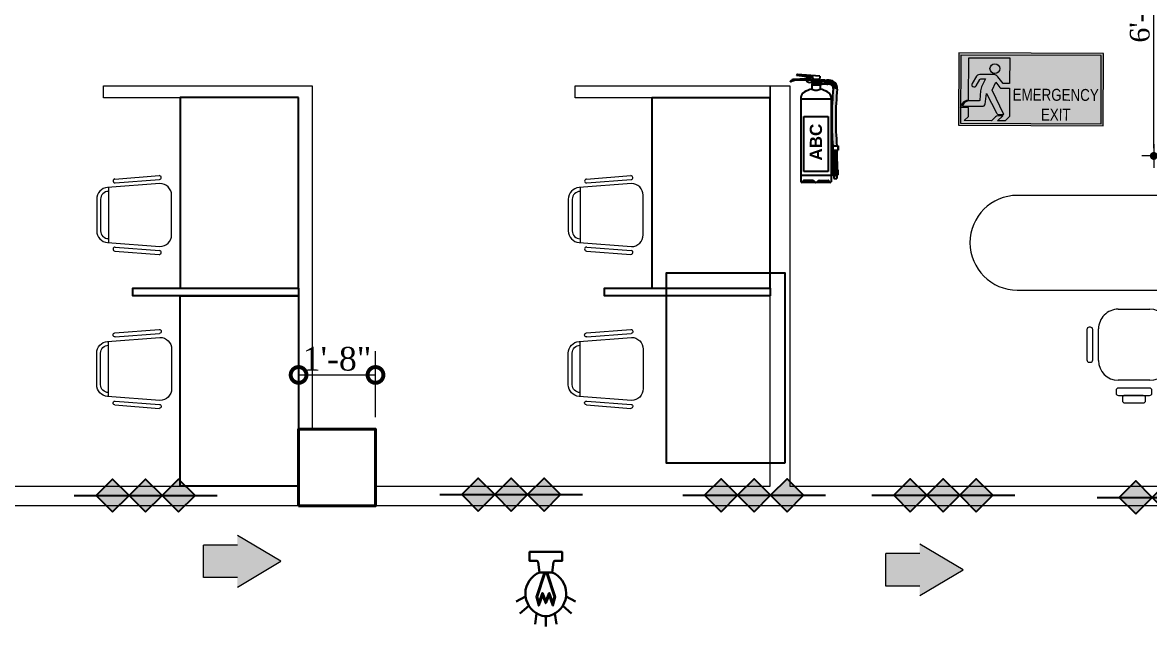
# Model space of a CAD drawing. Header units: inches. Extents: x -250485 to 735580, y -140410 to 288049.
# Drawn here: x 32239.7 to 32525.4, y 21556.9 to 21710 of the extents above; entities that cross this region are included whole.
import ezdxf

# ---------------------------------------------------------------- set-up
doc = ezdxf.new("R2010")
doc.units = ezdxf.units.IN
doc.header["$MEASUREMENT"] = 0
doc.header["$PDMODE"] = 35
doc.layers.get('0').update_dxf_attribs({"lineweight": 0})
doc.layers.get('Defpoints').update_dxf_attribs({"lineweight": 0})
for name, color, linetype, lineweight in [('A column', 106, 'Continuous', 40), ('coloum', 220, 'Continuous', 0), ('DIM 01', 250, 'Continuous', 9), ('Emergency Light', 251, 'Continuous', 15), ('evacuation plan', 162, 'Continuous', 13), ('FURNITURE', 144, 'Continuous', 0), ('Layer1', 134, 'Continuous', 0), ('sheet', 7, 'Continuous', 15), ('wall', 7, 'Continuous', 0), ('wall-line', 7, 'Continuous', 0)]:
    doc.layers.add(name, color=color, linetype=linetype, lineweight=lineweight)
for name, color, linetype in [('A Furniture', 7, 'Continuous'), ('fire rated wall', 7, 'Continuous'), ('FIREACC', 30, 'Continuous'), ('OUTSIDE', 253, 'Continuous')]:
    doc.layers.add(name, color=color, linetype=linetype)
doc.styles.add('ARCH', font='times.ttf')
doc.styles.add('DIM-3', font='arial.ttf', dxfattribs={"width": 0.8, "height": 6})
doc.styles.add('REG', font='times.ttf')
doc.styles.get("Standard").update_dxf_attribs({"font": 'arialbd.ttf', "height": 24})
doc.dimstyles.new('Dim-Pres', dxfattribs={"dimtxt": 5.5, "dimasz": 2, "dimexe": 1.5, "dimexo": 1.5, "dimgap": 1, "dimtad": 3, "dimdec": 0, "dimzin": 3, "dimdsep": 46, "dimlunit": 4, "dimtxsty": 'REG', "dimblk": 'point', "dimcen": 2, "dimclrd": 256, "dimclre": 256, "dimclrt": 7, "dimadec": 0, "dimazin": 0, "dimtfac": 0.75, "dimtdec": 0, "dimtmove": 1, "dimatfit": 3, "dimldrblk": 'point', "dimfxl": 0, "dimtolj": 1, "dimtzin": 0, "dimlwd": -1, "dimlwe": -1, "dimarcsym": 1})
doc.dimstyles.new('Sunnya', dxfattribs={"dimtxt": 6, "dimasz": 8, "dimexe": 6, "dimexo": 3, "dimgap": 1, "dimtad": 3, "dimdec": 0, "dimzin": 3, "dimdsep": 46, "dimlunit": 4, "dimtxsty": 'ARCH', "dimblk": 'DOTSMALL', "dimcen": -2, "dimclrd": 256, "dimclre": 256, "dimclrt": 7, "dimadec": 0, "dimazin": 0, "dimtfac": 0.75, "dimtdec": 0, "dimtmove": 1, "dimatfit": 3, "dimfxl": 0, "dimtolj": 1, "dimtzin": 0, "dimlwd": -1, "dimlwe": -1, "dimarcsym": 0})

# ---------------------------------------------------------------- blocks, each defined once
blk = doc.blocks.new('A$C03734933')
at = {"layer": 'FURNITURE', "color": 0, "lineweight": 13}
for p, q in [((-17.03, -0.59), (-8.24, 6.47)), ((-6.99, 4.91), (-17.34, -3.4)), ((-16.41, -1.37), (-7.62, 5.69)), ((2.82, -4.13), (-2.82, 4.13)), ((-17.16, -3.25), (-9.25, -14.81)), ((-17.94, -7.43), (-13.43, -14.02)), ((-17.11, -6.87), (-12.6, -13.46)), ((-9.45, -14.93), (2.04, -8.3)), ((-7.22, -14.79), (2.54, -9.16)), ((-6.72, -15.66), (3.04, -10.03))]:
    blk.add_line(p, q, dxfattribs=at)
for centre, radius, start, end in [((-7.93, 6.08), 0.5, 308.7694, 128.7694), ((-5.3, 2.43), 3, 34.3706, 124.3706), ((-16.72, -0.98), 0.5, 128.7694, 308.7694), ((-15.46, -5.74), 3, 128.7694, 214.3706), ((-15.46, -5.74), 2, 124.3706, 214.3706), ((0.35, -5.82), 3, 304.3706, 34.3706), ((2.79, -9.6), 0.5, 299.9719, 119.9719), ((-10.95, -12.33), 3, 214.3706, 299.9719), ((-10.95, -12.33), 2, 214.3706, 304.3706), ((-6.97, -15.23), 0.5, 119.9719, 299.9719)]:
    blk.add_arc(centre, radius, start, end, dxfattribs=at)
blk = doc.blocks.new('A$C2EF268AB')
at = {"layer": 'FURNITURE', "color": 0, "lineweight": 13}
blk.add_blockref('A$C03734933', (15.46, 5.74), dxfattribs=at)
blk = doc.blocks.new('A$C64D156CA')
at = {"layer": 'A Furniture', "ltscale": 30, "elevation": 0.3}
for points in [[(-64.86, 96.59), (-34.86, 96.59), (-34.86, 48.32), (-64.86, 48.32)], [(-64.86, 46.32), (-22.86, 46.32), (-22.86, 48.32), (-64.86, 48.32)], [(-64.86, -1.94), (-34.86, -1.94), (-34.86, 46.32), (-64.86, 46.32)]]:
    blk.add_lwpolyline(points, close=True, dxfattribs=at)
at = {"layer": 'FURNITURE', "lineweight": 13, "xscale": -1, "rotation": 34.37064687524951}
blk.add_blockref('A$C2EF268AB', (-16.67, 70.83, 0.3), dxfattribs=at)
at = {"layer": 'FURNITURE', "lineweight": 13, "rotation": 145.6293531247505}
blk.add_blockref('A$C2EF268AB', (-16.67, 23.82, 0.3), dxfattribs=at)
blk = doc.blocks.new('A$C28A26137')
at = {"layer": 'FURNITURE'}
for p, q in [((2.33, 0), (-2.33, 0)), ((-4.54, -2.47), (-4.54, -3.14)), ((3.94, -1.87), (-3.94, -1.87)), ((-2.93, -0.6), (-2.93, -1.27)), ((-2.33, -1.87), (2.33, -1.87)), ((2.93, -1.27), (2.93, -0.6)), ((4.54, -3.14), (4.54, -2.47)), ((-3.94, -3.74), (3.94, -3.74)), ((-4, -5.74), (4, -5.74)), ((-11.95, -18.57), (-11.95, -10.91)), ((-11.35, -10.31), (-11.07, -10.31)), ((-10.47, -10.91), (-10.47, -18.57)), ((-9, -18.74), (-9, -10.74)), ((9, -10.74), (9, -18.74)), ((10.47, -10.91), (10.47, -18.57)), ((11.35, -10.31), (11.07, -10.31)), ((11.95, -18.57), (11.95, -10.91)), ((-11.07, -19.17), (-11.35, -19.17)), ((11.07, -19.17), (11.35, -19.17)), ((4, -23.74), (-4, -23.74))]:
    blk.add_line(p, q, dxfattribs=at)
for centre, radius, start, end in [((-3.94, -2.47), 0.6, 90, 180), ((-2.33, -0.6), 0.6, 90, 180), ((-2.33, -1.27), 0.6, 180, 270), ((2.33, -0.6), 0.6, 0, 90), ((2.33, -1.27), 0.6, 270, 0), ((3.94, -2.47), 0.6, 0, 90), ((-3.94, -3.14), 0.6, 180, 270), ((3.94, -3.14), 0.6, 270, 0), ((-4, -10.74), 5, 90, 180), ((4, -10.74), 5, 0, 90), ((-11.35, -10.91), 0.6, 90, 180), ((-11.07, -10.91), 0.6, 0, 90), ((11.07, -10.91), 0.6, 90, 180), ((11.35, -10.91), 0.6, 0, 90), ((-11.35, -18.57), 0.6, 180, 270), ((-11.07, -18.57), 0.6, 270, 0), ((-4, -18.74), 5, 180, 270), ((4, -18.74), 5, 270, 0), ((11.07, -18.57), 0.6, 180, 270), ((11.35, -18.57), 0.6, 270, 0)]:
    blk.add_arc(centre, radius, start, end, dxfattribs=at)
blk = doc.blocks.new('_DotSmall')
at = {"layer": 'wall-line', "color": 0, "const_width": 0.5}
blk.add_lwpolyline([(-0.0625, 0, 1), (0.0625, 0, 1)], format="xyb", close=True, dxfattribs=at)
blk = doc.blocks.new('*D86')
at = {"layer": 'coloum', "ltscale": 30, "transparency": 16777216}
for p, q in [((32309.66, 21609.93), (32309.66, 21626.66)), ((32329.16, 21609.93), (32329.16, 21626.66)), ((32309.66, 21620.66), (32329.16, 21620.66))]:
    blk.add_line(p, q, dxfattribs=at)
at = {"layer": 'Defpoints', "color": 0, "ltscale": 30, "transparency": 16777216}
for p in [(32329.16, 21620.66), (32309.66, 21606.93, 0.3), (32329.16, 21606.93, 0.3)]:
    blk.add_point(p, dxfattribs=at)
at = {"layer": 'coloum', "ltscale": 30, "transparency": 16777216, "xscale": 8, "yscale": 8, "zscale": 8, "rotation": 180}
blk.add_blockref('_DotSmall', (32309.66, 21620.66), dxfattribs=at)
at = {"layer": 'coloum', "ltscale": 30, "transparency": 16777216, "xscale": 8, "yscale": 8, "zscale": 8}
blk.add_blockref('_DotSmall', (32329.16, 21620.66), dxfattribs=at)
at = {"layer": 'coloum', "color": 7, "ltscale": 30, "transparency": 16777216, "insert": (32319.41, 21624.71), "char_height": 6, "attachment_point": 5, "style": 'ARCH'}
blk.add_mtext('\\A1;1\'-8"', dxfattribs=at)
blk = doc.blocks.new('dot')
at = {"color": 4}
for p, q in [((0, 1.5), (0, -1.5)), ((-1.5, 0), (1.5, 0))]:
    blk.add_line(p, q, dxfattribs=at)
at = {"color": 6, "const_width": 0.5}
blk.add_lwpolyline([(-0.25, 0, 1), (0.25, 0, 1)], format="xyb", close=True, dxfattribs=at)
blk = doc.blocks.new('point')
blk.add_blockref('dot', (0, 0))
blk = doc.blocks.new('*D546')
at = {"layer": 'Defpoints', "color": 0, "ltscale": 30, "transparency": 16777216}
for p in [(32526.52, 21748.18), (32538.89, 21748.18), (32538.89, 21676.18)]:
    blk.add_point(p, dxfattribs=at)
at = {"layer": 'Layer1', "ltscale": 30, "transparency": 16777216}
for p, q in [((32530.52, 21748.18), (32525.02, 21748.18)), ((32526.52, 21678.18), (32526.52, 21746.18)), ((32530.52, 21676.18), (32525.02, 21676.18))]:
    blk.add_line(p, q, dxfattribs=at)
at = {"layer": 'Layer1', "ltscale": 30, "transparency": 16777216, "xscale": 2, "yscale": 2, "zscale": 2}
for p, rotation in [((32526.52, 21748.18), 90), ((32526.52, 21676.18), 270)]:
    blk.add_blockref('point', p, dxfattribs=dict(at, rotation=rotation))
at = {"layer": 'Layer1', "color": 7, "ltscale": 30, "transparency": 16777216, "insert": (32522.98, 21712.18), "char_height": 5, "attachment_point": 5, "rotation": 90, "style": 'REG'}
blk.add_mtext('\\A1;6\'-0"', dxfattribs=at)
blk = doc.blocks.new('WFE')
h = blk.add_hatch(color=255)
h.dxf.hatch_style = 1
h.paths.add_polyline_path([(-267898.14, 138466.65), (-267925.22, 138466.65), (-267925.22, 138453.12), (-267898.14, 138453.12)])
at = {"true_color": 0x00823c}
h = blk.add_hatch(color=116, dxfattribs=at)
h.dxf.hatch_style = 1
h.paths.add_polyline_path([(-267898.53, 138466.27), (-267924.83, 138466.27), (-267924.83, 138453.5), (-267898.53, 138453.5)])
h = blk.add_hatch(color=7)
h.dxf.hatch_style = 1
edge = h.paths.add_edge_path()
edge.add_line((-267915.67, 138465.76), (-267915.67, 138460.96))
edge.add_line((-267915.67, 138460.96), (-267916.89, 138460.95))
edge.add_line((-267916.89, 138460.95), (-267917.87, 138462.22))
edge.add_arc((-267918.79, 138461.48), 1.18, 38.6997, 89.1552)
edge.add_line((-267918.77, 138462.66), (-267920.97, 138462.66))
edge.add_arc((-267920.89, 138460.14), 2.52, 91.7797, 103.5408)
edge.add_arc((-267921.27, 138461.83), 0.786, 105.7358, 142.6328)
edge.add_line((-267921.89, 138462.31), (-267922.7, 138460.97))
edge.add_arc((-267922.33, 138460.73), 0.434, 146.6305, 329.27)
edge.add_line((-267921.96, 138460.51), (-267921.24, 138461.73))
edge.add_arc((-267921.09, 138461.64), 0.176, 91.289, 148.2105, ccw=False)
edge.add_line((-267921.09, 138461.82), (-267920.17, 138461.82))
edge.add_line((-267920.17, 138461.82), (-267920.91, 138460.36))
edge.add_line((-267920.91, 138460.36), (-267921.1, 138459.57))
edge.add_line((-267921.1, 138459.57), (-267921.25, 138457.85))
edge.add_arc((-267921.37, 138457.83), 0.125, -85.898, 7.6051, ccw=False)
edge.add_line((-267921.36, 138457.71), (-267922.79, 138457.71))
edge.add_arc((-267922.82, 138454.18), 3.53, 89.4971, 101.3594)
edge.add_arc((-267923.32, 138456.51), 1.15, 100.0089, 171.4142)
edge.add_line((-267924.45, 138456.68), (-267920.81, 138456.69))
edge.add_arc((-267920.77, 138457.28), 0.589, 266.7226, 344.0757)
edge.add_line((-267920.21, 138457.12), (-267920.01, 138459.09))
edge.add_line((-267920.01, 138459.09), (-267918.13, 138455.48))
edge.add_arc((-267917.62, 138455.74), 0.573, 207.3378, 270.1311)
edge.add_line((-267917.62, 138455.17), (-267916.72, 138455.17))
edge.add_line((-267916.72, 138455.17), (-267918.94, 138459.69))
edge.add_line((-267918.94, 138459.69), (-267918.25, 138461.19))
edge.add_line((-267918.25, 138461.19), (-267917.51, 138460.24))
edge.add_arc((-267917.16, 138460.56), 0.468, 222.2016, 269.5545)
edge.add_line((-267917.16, 138460.09), (-267915.67, 138460.09))
edge.add_line((-267915.67, 138460.09), (-267915.67, 138454.79))
edge.add_line((-267915.67, 138454.79), (-267916.48, 138453.99))
edge.add_line((-267916.48, 138453.99), (-267917.89, 138453.99))
edge.add_line((-267917.89, 138453.99), (-267916.91, 138454.91))
edge.add_line((-267916.91, 138454.91), (-267917.87, 138454.91))
edge.add_arc((-267917.29, 138453.25), 1.76, 109.0672, 137.8746)
edge.add_line((-267918.6, 138454.43), (-267919.06, 138453.99))
edge.add_line((-267919.06, 138453.99), (-267924.15, 138453.99))
edge.add_line((-267924.15, 138453.99), (-267923.36, 138454.78))
edge.add_line((-267923.36, 138454.78), (-267923.36, 138456.44))
edge.add_line((-267923.36, 138456.44), (-267924.83, 138456.43))
edge.add_arc((-267918.88, 138454.19), 6.36, 150.9073, 159.3468, ccw=False)
edge.add_arc((-267923.35, 138456.57), 1.3, 89.7522, 146.6944, ccw=False)
edge.add_line((-267923.34, 138457.87), (-267923.34, 138465.76))
edge.add_line((-267923.34, 138465.76), (-267915.67, 138465.76))
edge = h.paths.add_edge_path(flags=16)
edge.add_arc((-267918.45, 138463.76), 0.912, 0, 360)
h = blk.add_hatch(color=7)
h.dxf.hatch_style = 1
h.paths.add_polyline_path([(-267910.19, 138462.55), (-267910.19, 138463.83), (-267907.55, 138463.83), (-267909.18, 138465.36), (-267907.54, 138465.36), (-267905.16, 138463.19), (-267907.53, 138461.02), (-267909.19, 138461.02), (-267907.55, 138462.55)])
at = {"color": 255}
blk.add_lwpolyline([(-267898.14, 138466.65), (-267925.22, 138466.65), (-267925.22, 138453.12), (-267898.14, 138453.12)], close=True, dxfattribs=at)
at = {"color": 116, "true_color": 0x00823c}
blk.add_lwpolyline([(-267898.53, 138466.27), (-267924.83, 138466.27), (-267924.83, 138453.5), (-267898.53, 138453.5)], close=True, dxfattribs=at)
at = {"color": 255}
blk.add_lwpolyline([(-267915.67, 138465.76), (-267915.67, 138460.96), (-267916.89, 138460.95), (-267917.87, 138462.22, 0.223781), (-267918.77, 138462.66), (-267920.97, 138462.66, 0.051363), (-267921.48, 138462.59, 0.162399), (-267921.89, 138462.31), (-267922.7, 138460.97, 1.023303), (-267921.96, 138460.51), (-267921.24, 138461.73, -0.253603), (-267921.09, 138461.82), (-267920.17, 138461.82), (-267920.91, 138460.36), (-267921.1, 138459.57), (-267921.25, 138457.85, -0.432237), (-267921.36, 138457.71), (-267922.79, 138457.71, 0.051805), (-267923.52, 138457.64, 0.322053), (-267924.45, 138456.68), (-267920.81, 138456.69, 0.350945), (-267920.21, 138457.12), (-267920.01, 138459.09), (-267918.13, 138455.48, 0.281056), (-267917.62, 138455.17), (-267916.72, 138455.17), (-267918.94, 138459.69), (-267918.25, 138461.19), (-267917.51, 138460.24, 0.209607), (-267917.16, 138460.09), (-267915.67, 138460.09), (-267915.67, 138454.79), (-267916.48, 138453.99), (-267917.89, 138453.99), (-267916.91, 138454.91), (-267917.87, 138454.91, 0.126362), (-267918.6, 138454.43), (-267919.06, 138453.99), (-267924.15, 138453.99), (-267923.36, 138454.78), (-267923.36, 138456.44), (-267924.83, 138456.43, -0.036841), (-267924.44, 138457.28, -0.253699), (-267923.34, 138457.87), (-267923.34, 138465.76), (-267915.67, 138465.76)], format="xyb", close=True, dxfattribs=at)
blk.add_circle((-267918.45, 138463.76), 0.912, dxfattribs=at)
at = {"layer": 'DIM 01', "color": 255, "lineweight": -2, "insert": (-267908.26, 138460.02), "char_height": 2.2352, "attachment_point": 1, "style": 'DIM-3'}
blk.add_mtext_dynamic_manual_height_columns('\\pi-6.82409;{\\C0;EMERGENCY\\P\\pi-1.53473;EXIT}', width=2.2352, gutter_width=11.18, heights=[0], dxfattribs=at)
blk = doc.blocks.new('hfev')
at = {"layer": 'evacuation plan'}
h = blk.add_hatch(color=60, dxfattribs=at)
h.dxf.hatch_style = 1
h.paths.add_polyline_path([(40299.06, 13041.14), (40287.18, 13021.16), (40310.94, 13021.16)])
h.paths.add_polyline_path([(40306.54, 13021.16), (40291.58, 13021.16), (40291.58, 13005.53), (40306.54, 13005.53)])
at = {"layer": 'evacuation plan', "color": 9, "true_color": 0xafd9aa}
for p, q in [((40287.18, 13021.16), (40299.06, 13041.14)), ((40299.06, 13041.14), (40310.94, 13021.16)), ((40291.58, 13021.16), (40291.58, 13005.53)), ((40306.54, 13021.16), (40306.54, 13005.53)), ((40291.58, 13005.53), (40306.54, 13005.53))]:
    blk.add_line(p, q, dxfattribs=at)
blk = doc.blocks.new('A$C16DB04AD')
at = {"layer": 'Emergency Light', "color": 154, "lineweight": 30}
for p, q in [((-6.54, -14.39), (-9.59, -15.98)), ((6.54, -14.39), (9.59, -15.98)), ((-5.43, -17.4), (-8.33, -19.77)), ((5.43, -17.4), (8.33, -19.77)), ((-2.95, -19.78), (-3.46, -23.22)), ((0, -20.7), (0, -24)), ((2.95, -19.78), (3.46, -23.22))]:
    blk.add_line(p, q, dxfattribs=at)
blk.add_lwpolyline([(-2, -6.57), (-2.49, -3.28, 0.371278), (-2.94, -2.89), (-5.25, -2.89), (-5.25, 0), (5.25, 0), (5.25, -2.89), (2.94, -2.89, 0.371278), (2.49, -3.28), (2, -6.57)], format="xyb", dxfattribs=at)
at = {"layer": 'Emergency Light', "color": 1, "lineweight": 30}
blk.add_lwpolyline([(-0.43, -6.57), (-3.01, -14.48), (-2.28, -17.27), (-1.1, -13.91), (0, -16.5), (1.1, -13.91), (2.28, -17.27), (3.01, -14.48), (0.43, -6.57)], dxfattribs=at)
blk.add_lwpolyline([(0.43, -7.28, 0.690361), (-0.43, -7.28), (-2.75, -14.5), (-2.25, -16.42), (-1.12, -13.21), (0, -15.86), (1.12, -13.21), (2.25, -16.42), (2.75, -14.5), (0.43, -7.28)], format="xyb", dxfattribs=at)
at = {"layer": 'Emergency Light', "color": 154, "lineweight": 30}
blk.add_lwpolyline([(-2.02, -6.58), (2, -6.57)], dxfattribs=at)
for centre, radius, start, end in [((0.78, -13.41), 7.38, 112.0671, 245.9767), ((-0.78, -13.41), 7.38, 294.0233, 67.9329), ((0, -15.96), 4.74, 241.9689, 298.0311)]:
    blk.add_arc(centre, radius, start, end, dxfattribs=at)
blk = doc.blocks.new('*U196')
at = {"layer": 'OUTSIDE', "linetype": 'Continuous'}
for points in [[(-64.2, 504), (-85.3, 498), (-52.4, 503.4)], [(-52.4, 503.4), (-85.3, 498), (-46.6, 502.2)], [(-43.2, 502.2), (-85.3, 498), (-43.2, 485.8)], [(-85.3, 498), (-43.2, 502.2), (-46.6, 502.2)], [(-52.4, 503.4), (-58.3, 504), (-64.2, 504)], [(-100.1, 481.8), (-104.2, 460.2), (-78.9, 477.6)], [(-78.9, 477.6), (-104.2, 460.2), (-84.3, 462.4)], [(-84.3, 462.4), (-104.2, 460.2), (-76.6, 321.2)], [(-104.2, 460.2), (-96.6, 320.1), (-76.6, 321.2)], [(-85.3, 498), (-100.1, 481.8), (-46.6, 485.8)], [(-46.6, 485.8), (-100.1, 481.8), (-64, 484)], [(-64, 484), (-100.1, 481.8), (-78.9, 477.6)], [(-85.3, 498), (-46.6, 485.8), (-43.2, 485.8)], [(-46.6, 485.8), (-64, 484), (-52.4, 484.6)], [(-52.4, 484.6), (-64, 484), (-58.3, 484)], [(-96.6, 320.1), (-102.4, 180), (-82.5, 180)], [(-76.6, 321.2), (-96.6, 320.1), (-82.5, 180)], [(-82, 160), (-102.8, 111), (-82.8, 111)], [(-102, 160), (-102.8, 111), (-82, 160)], [(-102.8, 111), (-104.2, 62), (-84.2, 62)], [(-82.8, 111), (-102.8, 111), (-84.2, 62)]]:
    blk.add_solid(points, dxfattribs=at)
blk = doc.blocks.new('*U195')
at = {"layer": 'OUTSIDE', "linetype": 'Continuous'}
for points in [[(0.4, 499.9), (0, 488.3), (0.9, 485.5)], [(0.8, 499.9), (0.4, 499.9), (0.9, 485.5)], [(0.9, 499.9), (0.8, 499.9), (0.9, 485.5)], [(0.9, 499.9), (0.9, 485.5), (1.7, 488.3)], [(1.2, 499.9), (0.9, 499.9), (1.7, 488.3)], [(0, 488.3), (-0.7, 487.2), (0.9, 485.5)], [(-0.7, 487.2), (-0.3, 486), (0.9, 485.5)], [(1.7, 488.3), (0.9, 485.5), (2.4, 487.2)], [(2.4, 487.2), (0.9, 485.5), (2, 486)]]:
    blk.add_solid(points, dxfattribs=at)
blk = doc.blocks.new('ABC')
at = {"layer": 'FIREACC', "color": 11}
for p, q in [((-39151.6, 31714.1), (-39192.8, 31719.9)), ((-39100.5, 31717.2), (-39188.6, 31723.6)), ((-39135.7, 31711.8), (-39151.1, 31714)), ((-39100.5, 31717.2), (-39101.7, 31701.2)), ((-39154.2, 31706.6), (-39205.4, 31703.9)), ((-39153.3, 31701.1), (-39200, 31699.5)), ((-39133.8, 31707.7), (-39153.8, 31706.7)), ((-39127.3, 31701.9), (-39152.9, 31701.1)), ((-39133.7, 31709.3), (-39133.9, 31706.3)), ((-39099.5, 31682), (-39131.5, 31682)), ((-39131.5, 31682), (-39131.5, 31666)), ((-39126.8, 31704), (-39131.4, 31703.7)), ((-39100.3, 31685.2), (-39130.7, 31685.2)), ((-39130.7, 31683.6), (-39130.7, 31682)), ((-39100.3, 31683.6), (-39130.7, 31683.6)), ((-39129.4, 31697.8), (-39129.4, 31701.2)), ((-39129.4, 31701.2), (-39127.5, 31701.2)), ((-39129.4, 31685.2), (-39129.4, 31697.1)), ((-39127, 31701.2), (-39101.6, 31701.2)), ((-39105.9, 31702.6), (-39126.8, 31701.9)), ((-39105.9, 31705.1), (-39126.3, 31704)), ((-39106, 31703.5), (-39105.9, 31705.1)), ((-39102.2, 31701.2), (-39101.8, 31707.1)), ((-39101.6, 31685.2), (-39101.6, 31701.2)), ((-39100.3, 31683.6), (-39100.3, 31682)), ((-39099.5, 31682), (-39099.5, 31666)), ((-39175.5, 31633.6), (-39175.5, 31300.6)), ((-39055.5, 31633.6), (-39055.5, 31300.6)), ((-39128.8, 31305.6), (-39163.6, 31305.6)), ((-39102.2, 31305.6), (-39066.5, 31305.6))]:
    blk.add_line(p, q, dxfattribs=at)
for centre, radius in [((-39115.5, 31693.2), 8), ((-39115.5, 31693.2), 7.11), ((-39104.1, 31703.3), 0.818)]:
    blk.add_circle(centre, radius, dxfattribs=at)
for centre, radius, start, end in [((-39188.8, 31719.6), 4, 85.8388, 175.8388), ((-39201.9, 31687.7), 16.6, 102.0731, 158.0787), ((-39195.2, 31655.6), 44.2, 96.1934, 120.0254), ((-39136.1, 31709.5), 2.4, 355.8388, 82.0095), ((-39131.5, 31706.1), 2.4, 175.8388, 273.0799), ((-39130.7, 31684.4), 0.8, 90, 270), ((-39104.1, 31703.3), 1.96, 175.8388, 355.8388), ((-39100.3, 31684.4), 0.8, 270, 90), ((-39149.4, 31630.6), 26.3, 119.5311, 173.3898), ((-39115, 31581.1), 86.5, 100.9999, 123.208), ((-39116, 31581.1), 86.5, 56.792, 79.0001), ((-39081.6, 31630.6), 26.3, 6.6102, 60.4689), ((-39171.3, 31302.3), 4.51, 202.0814, 252.7663), ((-39172.9, 31302.4), 4.45, 276.3773, 340.9868), ((-39160, 31298.3), 9.06, 135.2683, 162.981), ((-39164, 31301.8), 3.74, 83.2574, 130.4174), ((-39128.4, 31298.8), 6.79, 39.6417, 93.3999), ((-39115.8, 31305.7), 7.75, 199.8006, 272.52), ((-39115.2, 31305.7), 7.75, 267.48, 340.1994), ((-39102.6, 31298.8), 6.79, 86.6001, 140.3583), ((-39067, 31301.8), 3.74, 49.5826, 96.7426), ((-39071, 31298.3), 9.06, 17.019, 44.7317), ((-39058.1, 31302.4), 4.45, 199.0132, 263.6227), ((-39059.7, 31302.3), 4.51, 287.2337, 337.9186)]:
    blk.add_arc(centre, radius, start, end, dxfattribs=at)
at = {"layer": 'OUTSIDE', "color": 11}
for p, q in [((-39125.1, 31706.4), (-39126.9, 31706.4)), ((-39126.9, 31705.7), (-39125.1, 31705.7)), ((-39118.4, 31695), (-39120.3, 31696.2)), ((-39116.2, 31689.4), (-39118.2, 31699.8)), ((-39115.8, 31697.9), (-39116.2, 31688.6)), ((-39115.8, 31697.9), (-39115.5, 31697.9)), ((-39115.8, 31697.9), (-39115.5, 31697.9)), ((-39115.1, 31697.9), (-39115.5, 31697.9)), ((-39115.1, 31697.9), (-39114.8, 31688.6)), ((-39114.8, 31689.4), (-39112.8, 31699.8)), ((-39112.6, 31695), (-39110.7, 31696.2)), ((-39101.7, 31701.2), (-39102.2, 31701.2)), ((-39096.3, 31699.5), (-39101.6, 31699.5)), ((-39096.3, 31695.5), (-39101.6, 31695.5)), ((-39096.3, 31690.9), (-39101.6, 31690.9)), ((-39096.3, 31686.9), (-39101.6, 31686.9)), ((-39096.3, 31699.5), (-39096.3, 31686.9)), ((-39080.4, 31698.9), (-39092, 31698.9)), ((-39080.3, 31697.8), (-39092, 31697.8)), ((-39080.3, 31688.6), (-39092, 31688.6)), ((-39080.4, 31687.5), (-39092, 31687.5)), ((-39080.3, 31701.2), (-39091.7, 31701.2)), ((-39080.3, 31685.2), (-39091.7, 31685.2)), ((-39080.3, 31701.2), (-39080.3, 31685.2)), ((-39080.2, 31686.6), (-39077.6, 31686.6)), ((-39063.4, 31685.2), (-39068.2, 31685.2)), ((-39055.5, 31626), (-39175.5, 31626)), ((-39055.5, 31326), (-39175.5, 31326)), ((-39058.3, 31298), (-39172.7, 31298))]:
    blk.add_line(p, q, dxfattribs=at)
at = {"layer": 'OUTSIDE', "color": 1}
for p, q in [((-39080.2, 31699.8), (-39077.6, 31699.8)), ((-39063.4, 31701.2), (-39068.2, 31701.2)), ((-39163.5, 31341.8), (-39163.5, 31557.8)), ((-39163.5, 31557.8), (-39067.5, 31557.8)), ((-39067.5, 31557.8), (-39067.5, 31341.8)), ((-39055.5, 31442), (-39027.5, 31442)), ((-39055.5, 31426), (-39027.5, 31426)), ((-39049.5, 31442), (-39049.5, 31426)), ((-39029.6, 31442), (-39029.6, 31426)), ((-39027.5, 31442), (-39027.5, 31426)), ((-39067.5, 31341.8), (-39163.5, 31341.8)), ((-39049, 31347.6), (-39049, 31346)), ((-39049, 31347.6), (-39029.8, 31347.6)), ((-39048.6, 31346), (-39049, 31346)), ((-39049, 31346), (-39049, 31328)), ((-39048.6, 31345.9), (-39048.6, 31328)), ((-39047.4, 31326), (-39031.4, 31326)), ((-39046.2, 31325), (-39046.2, 31326)), ((-39032.6, 31325), (-39046.2, 31325)), ((-39043.3, 31346), (-39045.7, 31346)), ((-39045.7, 31345.9), (-39045.7, 31328)), ((-39045.7, 31325), (-39045.7, 31314)), ((-39033.2, 31324.1), (-39045.7, 31324.1)), ((-39045.7, 31314), (-39033.2, 31314)), ((-39043.3, 31345.9), (-39043.3, 31328)), ((-39040.6, 31326), (-39040.6, 31346)), ((-39040.6, 31326), (-39040.6, 31346)), ((-39040.6, 31346), (-39038.2, 31346)), ((-39038.2, 31326), (-39038.2, 31346)), ((-39035.6, 31346), (-39033.2, 31346)), ((-39035.6, 31345.9), (-39035.6, 31328)), ((-39033.2, 31345.9), (-39033.2, 31328)), ((-39033.2, 31325), (-39033.2, 31314)), ((-39032.6, 31325), (-39032.6, 31326)), ((-39030.3, 31346), (-39029.8, 31346)), ((-39030.3, 31345.9), (-39030.3, 31328)), ((-39029.8, 31347.6), (-39029.8, 31346)), ((-39029.8, 31346), (-39029.8, 31328))]:
    blk.add_line(p, q, dxfattribs=at)
at = {"layer": 'OUTSIDE', "color": 11}
for centre, radius, start, end in [((-39140.2, 31705.9), 14, 1.7796, 358.9745), ((-39140.2, 31705.9), 13.6, 1.8369, 358.9415), ((-39126.9, 31706), 0.343, 90, 270), ((-39125.1, 31706), 0.343, 270, 90), ((-39115.5, 31693.2), 5.65, 115.6308, 148.0837), ((-39115.5, 31693.2), 3.41, 125.5003, 148.0837), ((-39115.5, 31687.6), 1.22, 124.1991, 55.3937), ((-39115.5, 31693.2), 3.41, 31.9163, 54.4997), ((-39115.5, 31693.2), 5.65, 31.9163, 64.3692), ((-39091.5, 31693.8), 7.45, 91.1883, 129.7873), ((-39091.5, 31692.6), 7.45, 230.2127, 268.8117), ((-39089.6, 31693.2), 5.13, 117.4534, 242.5466), ((-39091.9, 31700.9), 1.98, 181.0474, 268.0119), ((-39091.9, 31685.5), 1.98, 91.9881, 178.9526), ((-39066.2, 31730.2), 45.1, 255.4552, 267.5164), ((-39063.5, 31669), 32.2, 354.9737, 89.8444), ((-39063.5, 31669), 16.2, 356.2273, 89.6749), ((-39118, 31687.9), 25.7, 238.3845, 275.6038), ((-39113.4, 31689.8), 27.6, 265.6954, 300.3163), ((-37883.4, 31547.2), 1170.2, 174.0773, 185.1556)]:
    blk.add_arc(centre, radius, start, end, dxfattribs=at)
at = {"layer": 'OUTSIDE', "color": 1}
for centre, radius, start, end in [((-39066.2, 31656.2), 45.1, 92.4836, 104.5448), ((-37872.2, 31546.6), 1165.4, 174.1113, 185.1494), ((-35847.1, 31458.9), 3202.3, 180.5894, 181.9925), ((-35847.1, 31458.9), 3186.3, 180.5923, 182.0025), ((-39046.1, 31328.7), 2.97, 192.2541, 244.019), ((-39045.7, 31328.7), 2.97, 192.2541, 244.019), ((-39042.8, 31328.7), 2.97, 192.2541, 244.019), ((-39040.4, 31328.7), 2.97, 192.2541, 244.019), ((-39038.5, 31328.7), 2.97, 295.981, 347.7459), ((-39036.1, 31328.7), 2.97, 295.981, 347.7459), ((-39033.2, 31328.7), 2.97, 295.981, 347.7459), ((-39032.7, 31328.7), 2.97, 295.981, 347.7459)]:
    blk.add_arc(centre, radius, start, end, dxfattribs=at)
at = {"layer": 'OUTSIDE', "color": 11, "linetype": 'Continuous', "xscale": -0.8000000000029104, "yscale": 0.7999999999992724, "zscale": 0.7999999999999443}
blk.add_blockref('*U195', (-39114.8, 31298), dxfattribs=at)
at = {"layer": 'OUTSIDE', "color": 1, "linetype": 'Continuous', "xscale": -0.8000000000029104, "yscale": 0.7999999999992724, "zscale": 0.7999999999999443}
blk.add_blockref('*U196', (-39114.8, 31298), dxfattribs=at)
at = {"layer": 'sheet', "color": 5, "insert": (-39091, 31384.5), "char_height": 48, "width": 165, "attachment_point": 7, "rotation": 90}
blk.add_mtext('{\\C6;ABC}', dxfattribs=at)
blk = doc.blocks.new('bfg')
at = {"layer": 'fire rated wall'}
h = blk.add_hatch(color=1, dxfattribs=at)
h.dxf.hatch_style = 1
h.paths.add_polyline_path([(9432308.67, -5613534.51), (9432321.43, -5613547.26), (9432334.18, -5613534.51)])
h.paths.add_polyline_path([(9432334.18, -5613534.51), (9432321.43, -5613521.75), (9432308.67, -5613534.51)])
h.paths.add_polyline_path([(9432334.18, -5613534.51), (9432359.68, -5613534.51), (9432346.93, -5613521.75)])
h.paths.add_polyline_path([(9432334.18, -5613534.51), (9432346.93, -5613547.26), (9432359.68, -5613534.51)])
at = {"layer": 'fire rated wall', "color": 1, "elevation": 0}
for points in [[(9432321.43, -5613547.26), (9432334.18, -5613534.51), (9432321.43, -5613521.75), (9432308.67, -5613534.51)], [(9432346.93, -5613547.26), (9432359.68, -5613534.51), (9432346.93, -5613521.75), (9432334.18, -5613534.51)]]:
    blk.add_lwpolyline(points, close=True, dxfattribs=at)
blk.add_lwpolyline([(9432291.67, -5613534.51), (9432376.69, -5613534.51)], dxfattribs=at)
blk = doc.blocks.new('3HR RATE')
at = {"layer": 'fire rated wall', "xscale": 1.292997314696549, "yscale": 1.292997314696549, "zscale": 1.292997314696549}
for p in [(-12191616.2, 7245476.7), (-12191583.2, 7245476.7)]:
    blk.add_blockref('bfg', p, dxfattribs=at)

msp = doc.modelspace()

# ---------------------------------------------------------------- linework, layer by layer
at = {"layer": 'A column', "color": 7}
msp.add_lwpolyline([(32309.66, 21587.43), (32329.16, 21587.43), (32329.16, 21606.93), (32309.66, 21606.93)], close=True, dxfattribs=at)
at = {"layer": 'A Furniture', "ltscale": 30}
for points in [[(32429.23, 21690.95), (32399.23, 21690.95), (32399.23, 21642.69), (32429.23, 21642.69)], [(32432.98, 21598.28), (32402.98, 21598.28), (32402.98, 21646.55), (32432.98, 21646.55)], [(32429.23, 21640.69), (32387.23, 21640.69), (32387.23, 21642.69), (32429.23, 21642.69)]]:
    msp.add_lwpolyline(points, close=True, dxfattribs=at)
at = {"layer": 'coloum', "color": 7, "ltscale": 30}
for p, q in [((32429.23, 21592.43), (32429.23, 21693.95)), ((32429.23, 21693.95), (32434.23, 21693.95)), ((32434.23, 21693.95), (32434.23, 21592.43)), ((32563.91, 21666.18), (32491.91, 21666.18)), ((32491.91, 21642.18), (32563.91, 21642.18)), ((32329.16, 21592.43), (32429.23, 21592.43)), ((32329.16, 21587.43), (32329.16, 21592.43)), ((32434.23, 21592.43), (32549.16, 21592.43)), ((32549.16, 21587.43), (32329.16, 21587.43))]:
    msp.add_line(p, q, dxfattribs=at)
for points in [[(32309.66, 21592.43), (32309.66, 21690.95), (32279.66, 21690.95), (32260.17, 21690.95), (32260.17, 21693.95), (32309.66, 21693.95), (32313.08, 21693.95), (32313.08, 21693.95), (32313.08, 21690.95), (32313.08, 21690.95), (32313.08, 21606.93), (32309.66, 21606.93)], [(32429.23, 21690.95), (32429.23, 21690.95), (32399.23, 21690.95), (32379.75, 21690.95), (32379.75, 21693.95), (32429.23, 21693.95), (32429.23, 21693.95), (32429.23, 21693.95), (32429.23, 21690.95), (32429.23, 21690.95), (32429.23, 21690.95), (32429.23, 21690.95)]]:
    msp.add_lwpolyline(points, dxfattribs=at)
msp.add_lwpolyline([(32089.66, 21592.43), (32309.66, 21592.43), (32309.66, 21587.43), (32089.66, 21587.43)], close=True, dxfattribs=at)
msp.add_arc((32491.91, 21654.18), 12, 90, 270, dxfattribs=at)

# ---------------------------------------------------------------- block references
at = {"layer": 'coloum', "color": 7, "ltscale": 30, "xscale": -1}
msp.add_blockref('A$C64D156CA', (32244.79, 21594.37, -0.3), dxfattribs=at)
at = {"layer": 'coloum', "color": 7, "lineweight": 13, "rotation": 180}
msp.add_blockref('A$C28A26137', (32521.5, 21613.58), dxfattribs=at)
at = {"layer": 'DIM 01', "color": 63, "lineweight": -2, "xscale": 1.354657076083612, "yscale": 1.35465707607984, "zscale": 1.354657076083612, "rotation": 359.7380358440481}
msp.add_blockref('WFE', (394562.45, -167530.01), dxfattribs=at)
at = {"layer": 'Emergency Light', "lineweight": 30, "xscale": 0.7868064756185049, "yscale": 0.7868064756185049, "zscale": 0.7868064756213451}
msp.add_blockref('A$C16DB04AD', (32372.35, 21575.77), dxfattribs=at)
at = {"layer": 'evacuation plan', "color": 11, "true_color": 0xf27172, "xscale": -0.5499328878868255, "yscale": 0.5499328878868255, "zscale": 0.5499328876488784, "rotation": 270}
for p in [(25133.4, -588.36), (25306.4, -590.53)]:
    msp.add_blockref('hfev', p, dxfattribs=at)
at = {"layer": 'FURNITURE', "lineweight": 13, "rotation": 325.6293531247505}
msp.add_blockref('A$C2EF268AB', (32381.04, 21665.19), dxfattribs=at)
at = {"layer": 'FURNITURE', "lineweight": 13, "extrusion": (0, 0, -1), "zscale": -1, "rotation": 145.6293531247505}
msp.add_blockref('A$C2EF268AB', (-32381.04, 21618.19), dxfattribs=at)
at = {"layer": 'Layer1', "xscale": 0.2533935670508072, "yscale": 0.2533935670526262, "zscale": 0.2533935670521235}
for p in [(31160.22, 24835.64), (31252.92, 24835.87), (31314.52, 24835.72), (31362.5, 24835.71), (31419.65, 24835.15)]:
    msp.add_blockref('3HR RATE', p, dxfattribs=at)
at = {"layer": 'wall', "color": 1, "lineweight": 53, "xscale": 0.06433683165232651, "yscale": 0.06433683165232651, "zscale": 0.06433683165094806}
msp.add_blockref('ABC', (34957.42, 19655.83), dxfattribs=at)

# ---------------------------------------------------------------- dimensions: what is measured, and where the dimension line sits
at = {"layer": 'coloum', "color": 7, "ltscale": 30}
dim = msp.add_linear_dim(base=(32329.15664189, 21620.65792568, -0.29861353), p1=(32309.65664189, 21606.92519178), p2=(32329.15664189, 21606.92519178), dimstyle='Sunnya', dxfattribs=at)
dim.commit()
dim.dimension.update_dxf_attribs({"geometry": '*D86', "text_midpoint": (32319.40664189, 21624.70983628, -0.29861353)})
at = {"layer": 'Layer1', "ltscale": 30}
dim = msp.add_linear_dim(base=(32526.52, 21748.18), p1=(32538.89, 21676.18), p2=(32538.89, 21748.18), angle=90, dimstyle='Dim-Pres', override={"dimtxt": 5, "dimfxl": 4, "dimfxlon": 1}, dxfattribs=at)
dim.commit()
dim.dimension.update_dxf_attribs({"geometry": '*D546', "text_midpoint": (32522.98, 21712.18)})

doc.saveas('drawing.dxf')
